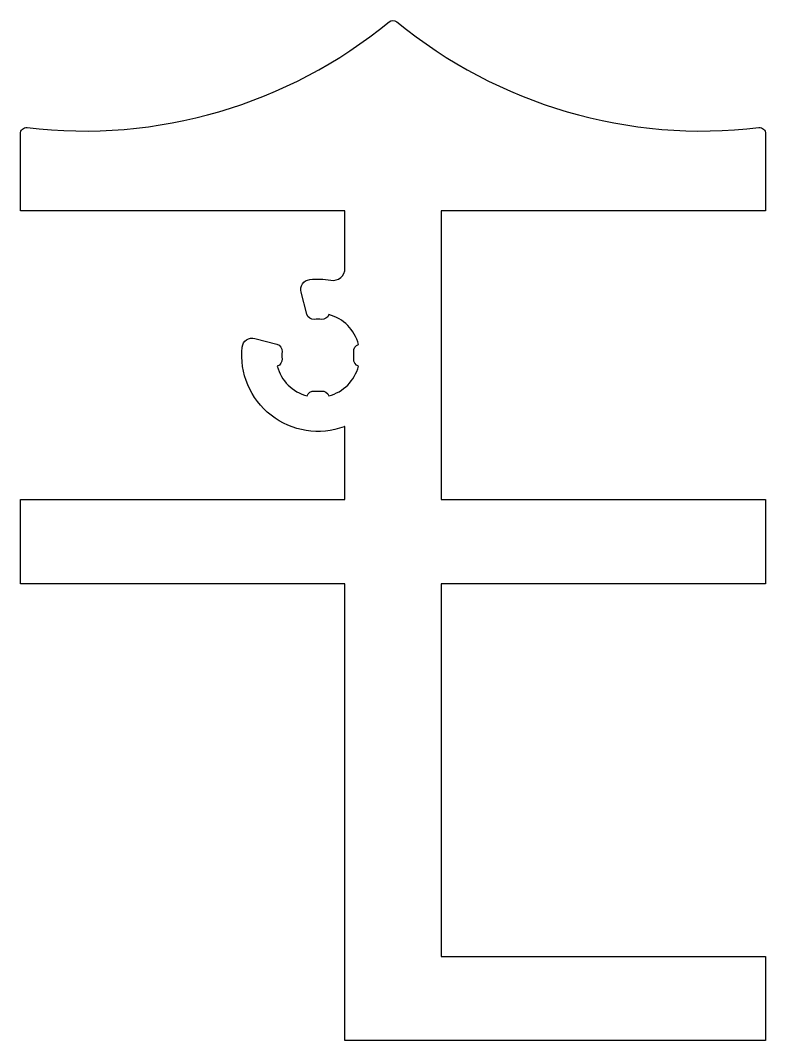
# Model space of a CAD drawing. Extents: x 273.9 to 304.9, y 277.8 to 320.3.
import ezdxf

# ---------------------------------------------------------------- set-up
doc = ezdxf.new("R2010")
doc.units = 0
doc.layers.get('0').update_dxf_attribs({"linetype": 'CONTINUOUS'})

msp = doc.modelspace()

# ---------------------------------------------------------------- linework, layer by layer
msp.add_lwpolyline([(283.123, 306.68, -0.459925), (283.649, 307.04), (284.564, 306.795, -0.366981), (284.778, 306.485, 0.04904), (284.778, 306.191, -0.349815), (284.581, 305.885, 0.268138), (285.819, 304.647, -0.349821), (286.124, 304.845, 0.048914), (286.418, 304.845, -0.349864), (286.724, 304.647, 0.268123), (287.962, 305.885, -0.350028), (287.764, 306.191, 0.049841), (287.764, 306.485, -0.349941), (287.962, 306.79, 0.268128), (286.724, 308.028, -0.349821), (286.418, 307.831, 0.048855), (286.124, 307.831, -0.367118), (285.814, 308.045), (285.569, 308.96, -0.459959), (285.929, 309.486, -0.06999), (286.811, 309.458, 0.465292), (287.396, 309.951), (287.396, 312.338), (273.894, 312.338), (273.894, 315.554, -0.449421), (274.174, 315.803, 0.204344), (289.235, 320.206, -0.358009), (289.553, 320.206, 0.204344), (304.615, 315.803, -0.449421), (304.894, 315.554), (304.894, 312.338), (291.392, 312.338), (291.392, 300.338), (304.894, 300.338), (304.894, 296.838), (291.392, 296.838), (291.392, 281.338), (304.894, 281.338), (304.894, 277.838), (287.396, 277.838), (287.396, 296.838), (273.894, 296.838), (273.894, 300.338), (287.396, 300.338), (287.396, 303.377, 0.007363), (287.368, 303.367, -0.556989)], format="xyb", close=True)

doc.saveas('drawing.dxf')
